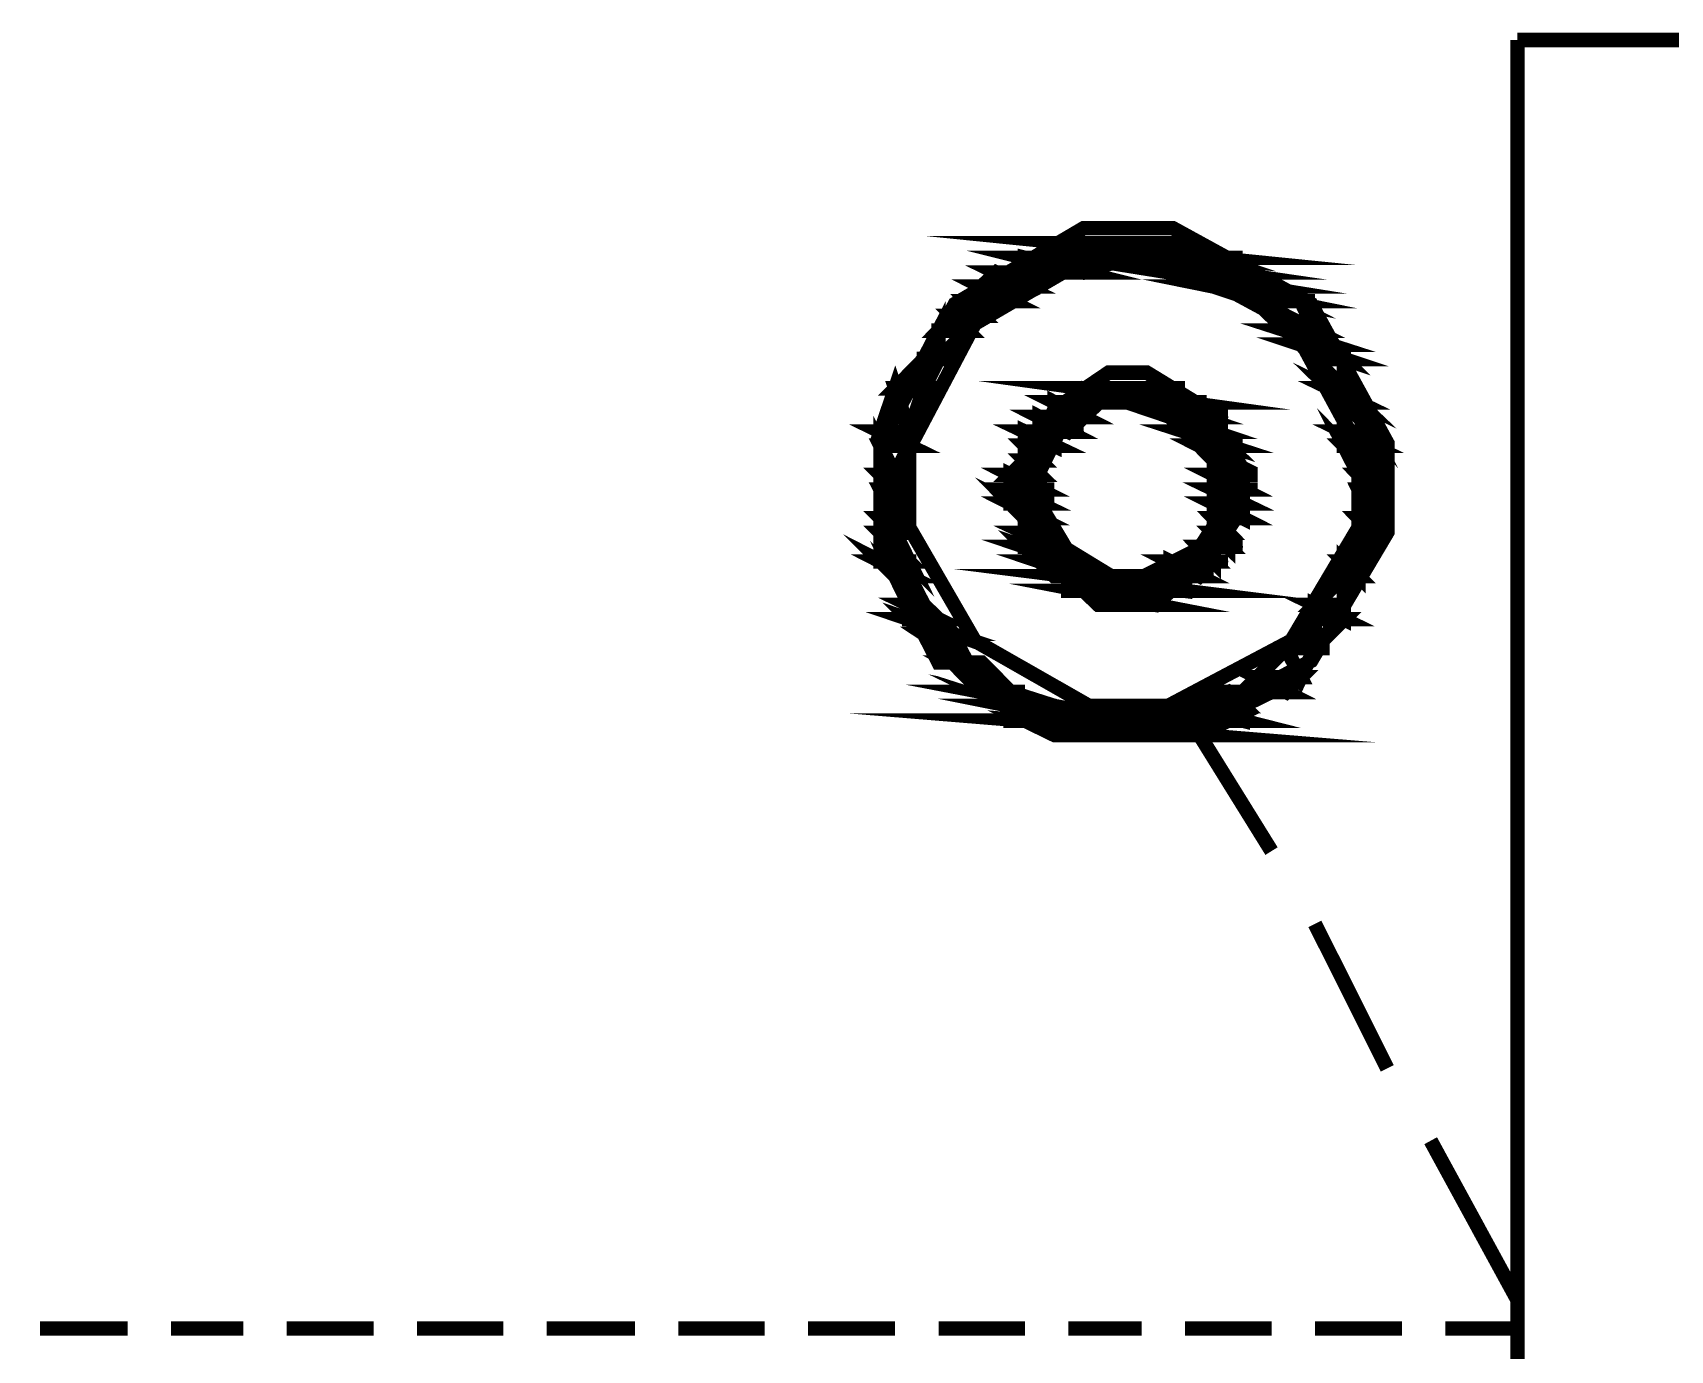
# Model space of a CAD drawing. Extents: x 219 to 1226, y 175 to 465.
# Drawn here: x 947.211 to 952.006, y 308.051 to 311.908 of the extents above; entities that cross this region are included whole.
import ezdxf

# ---------------------------------------------------------------- set-up
doc = ezdxf.new("R2010")
doc.units = 0
doc.header["$MEASUREMENT"] = 0
doc.layers.add('C00-00-00-BLACK', color=7, linetype='Continuous')
doc.layers.add('CFF-00-00', color=1, linetype='Continuous')

msp = doc.modelspace()

# ---------------------------------------------------------------- linework, layer by layer
at = {"layer": 'C00-00-00-BLACK', "const_width": 0.0423}
for points in [[(951.5584, 311.8872), (957.3694, 311.8872)], [(951.5584, 291.8362), (951.5584, 311.8872)], [(947.2324, 308.1142), (947.4894, 308.1142)], [(947.6164, 308.1142), (947.8274, 308.1142)], [(947.9544, 308.1142), (948.2094, 308.1142)], [(948.3364, 308.1142), (948.5894, 308.1142)], [(948.7164, 308.1142), (948.9744, 308.1142)], [(949.1014, 308.1142), (949.3544, 308.1142)], [(949.4814, 308.1142), (949.7364, 308.1142)], [(949.8634, 308.1142), (950.1164, 308.1142)], [(950.2434, 308.1142), (950.4584, 308.1142)], [(950.5854, 308.1142), (950.8384, 308.1142)], [(950.9654, 308.1142), (951.2204, 308.1142)], [(951.3474, 308.1142), (951.5584, 308.1142)]]:
    msp.add_lwpolyline(points, dxfattribs=at)
for points in [[(951.1774, 310.5712), (951.1774, 310.7072), (950.9544, 311.1142), (950.5494, 311.3362), (950.4154, 311.3362), (950.2884, 311.3362), (949.9114, 311.1142), (949.6934, 310.7072), (949.6934, 310.5712), (949.6934, 310.4452), (949.9114, 310.0692), (950.2884, 309.8522), (950.4154, 309.8522), (950.5494, 309.8522), (950.9544, 310.0692), (951.1774, 310.4452), (951.1774, 310.5712)], [(951.0934, 310.5712), (951.0934, 310.6922), (950.8964, 311.0562), (950.5354, 311.2512), (950.4154, 311.2512), (950.3044, 311.2512), (949.9694, 311.0562), (949.7774, 310.6922), (949.7774, 310.5712), (949.7774, 310.4602), (949.9694, 310.1282), (950.3044, 309.9372), (950.4154, 309.9372), (950.5354, 309.9372), (950.8964, 310.1282), (951.0934, 310.4602), (951.0934, 310.5712)], [(950.5424, 311.2922), (950.2434, 311.2922), (950.6694, 311.2492), (950.5424, 311.2922)], [(950.4154, 311.2492), (950.1164, 311.2492), (950.2884, 311.2062), (950.4154, 311.2492)], [(950.2434, 311.2922), (950.6694, 311.2492), (950.1594, 311.2492), (950.2434, 311.2922)], [(950.1164, 311.2492), (950.2884, 311.2062), (950.1164, 311.2062), (950.1164, 311.2492)], [(950.1594, 311.2492), (950.7114, 311.2492), (950.1164, 311.2492), (950.1594, 311.2492)], [(950.7114, 311.2492), (950.1164, 311.2492), (950.7114, 311.2492)], [(950.1164, 311.2492), (950.7114, 311.2492), (950.7544, 311.2492), (950.1164, 311.2492)], [(950.7114, 311.2492), (950.4154, 311.2492), (950.7114, 311.2062), (950.7114, 311.2492)], [(950.6694, 311.2492), (950.1594, 311.2492), (950.7114, 311.2492), (950.6694, 311.2492)], [(950.4154, 311.2492), (950.7114, 311.2062), (950.5424, 311.2062), (950.4154, 311.2492)], [(950.5424, 311.2922), (950.3314, 311.2922), (950.2434, 311.2922), (950.5424, 311.2922)], [(950.5424, 311.2062), (950.7974, 311.1652), (950.6694, 311.1652), (950.5424, 311.2062)], [(950.4154, 311.2922), (950.5424, 311.2922), (950.3314, 311.2922), (950.4154, 311.2922)], [(950.3314, 311.2922), (950.5424, 311.2922), (950.5854, 311.2922), (950.3314, 311.2922)], [(950.0324, 311.2062), (950.1164, 311.1652), (949.9894, 311.1652), (950.0324, 311.2062)], [(950.1594, 311.2062), (950.0324, 311.2062), (950.1164, 311.1652), (950.1594, 311.2062)], [(950.1164, 311.2062), (950.1594, 311.2062), (950.0324, 311.2062), (950.1164, 311.2062)], [(950.2884, 311.2062), (950.1164, 311.2062), (950.1594, 311.2062), (950.2884, 311.2062)], [(950.7114, 311.2062), (950.5424, 311.2062), (950.7974, 311.1652), (950.7114, 311.2062)], [(950.6694, 311.1652), (950.8814, 311.1222), (950.7974, 311.1222), (950.6694, 311.1652)], [(949.9894, 311.1652), (950.0744, 311.1222), (949.9474, 311.1222), (949.9894, 311.1652)], [(950.1164, 311.1652), (949.9894, 311.1652), (950.0744, 311.1222), (950.1164, 311.1652)], [(950.7974, 311.1652), (950.6694, 311.1652), (950.8814, 311.1222), (950.7974, 311.1652)], [(950.7974, 311.1652), (950.6694, 311.1652), (950.7974, 311.1652)], [(950.6694, 311.1652), (950.7974, 311.1652), (950.8384, 311.1652), (950.6694, 311.1652)], [(950.7974, 311.1222), (950.9654, 311.0362), (950.8814, 311.0362), (950.7974, 311.1222)], [(949.9474, 311.1222), (949.9894, 311.0792), (949.9044, 311.0792), (949.9474, 311.1222)], [(950.0744, 311.1222), (949.9474, 311.1222), (949.9894, 311.0792), (950.0744, 311.1222)], [(950.9244, 311.1222), (950.7974, 311.1222), (950.9654, 311.0362), (950.9244, 311.1222)], [(950.9244, 311.1222), (950.9654, 311.1222), (950.7974, 311.1222), (950.9244, 311.1222)], [(950.9244, 311.1222), (950.7974, 311.1222), (950.8814, 311.1222), (950.9244, 311.1222)], [(949.8634, 311.0362), (949.8634, 310.9532), (949.8204, 310.9532), (949.8634, 311.0362)], [(949.9044, 311.0792), (949.9474, 311.0362), (949.8634, 311.0362), (949.9044, 311.0792)], [(949.9894, 311.0792), (949.9044, 311.0792), (949.9474, 311.0362), (949.9894, 311.0792)], [(950.8814, 311.0362), (951.0084, 310.9952), (950.9244, 310.9952), (950.8814, 311.0362)], [(949.9474, 311.0362), (949.8634, 311.0362), (949.8634, 310.9532), (949.9474, 311.0362)], [(950.9654, 311.0362), (950.8814, 311.0362), (951.0084, 310.9952), (950.9654, 311.0362)], [(950.9244, 310.9952), (951.0504, 310.9532), (950.9654, 310.9532), (950.9244, 310.9952)], [(950.9654, 310.9532), (951.0504, 310.8672), (951.0084, 310.8672), (950.9654, 310.9532)], [(949.8204, 310.9532), (949.8204, 310.8672), (949.7364, 310.8672), (949.8204, 310.9532)], [(951.0084, 310.9952), (950.9244, 310.9952), (951.0504, 310.9532), (951.0084, 310.9952)], [(949.7364, 310.8672), (949.7774, 310.7402), (949.6934, 310.7402), (949.7364, 310.8672)], [(949.8634, 310.9532), (949.8204, 310.9532), (949.8634, 310.9532)], [(949.8204, 310.9532), (949.8634, 310.9532), (949.9044, 310.9532), (949.8204, 310.9532)], [(949.8634, 310.9532), (949.8204, 310.9532), (949.8204, 310.8672), (949.8634, 310.9532)], [(950.7544, 310.5712), (950.7544, 310.6302), (950.6484, 310.8062), (950.4734, 310.9132), (950.4154, 310.9132), (950.3614, 310.9132), (950.2034, 310.8062), (950.1194, 310.6302), (950.1194, 310.5712), (950.1194, 310.5182), (950.2034, 310.3602), (950.3614, 310.2742), (950.4154, 310.2742), (950.4734, 310.2742), (950.6484, 310.3602), (950.7544, 310.5182), (950.7544, 310.5712)], [(951.0084, 310.8672), (951.0934, 310.8262), (951.0504, 310.8262), (951.0084, 310.8672)], [(951.0504, 310.9532), (950.9654, 310.9532), (951.0504, 310.8672), (951.0504, 310.9532)], [(949.8204, 310.8672), (949.7364, 310.8672), (949.7774, 310.7402), (949.8204, 310.8672)], [(949.8204, 310.8672), (949.7364, 310.8672), (949.8204, 310.8672)], [(949.7364, 310.8672), (949.8204, 310.8672), (949.8634, 310.8672), (949.7364, 310.8672)], [(950.5424, 310.8672), (950.2884, 310.8672), (950.5854, 310.8262), (950.5424, 310.8672)], [(950.7114, 310.5712), (950.7114, 310.6242), (950.6264, 310.7832), (950.4654, 310.8672), (950.4134, 310.8672), (950.3684, 310.8672), (950.2374, 310.7832), (950.1594, 310.6242), (950.1594, 310.5712), (950.1594, 310.5282), (950.2374, 310.3972), (950.3684, 310.3172), (950.4134, 310.3172), (950.4654, 310.3172), (950.6264, 310.3972), (950.7114, 310.5282), (950.7114, 310.5712)], [(950.2884, 310.8672), (950.5854, 310.8262), (950.2434, 310.8262), (950.2884, 310.8672)], [(950.3314, 310.8672), (950.5424, 310.8672), (950.2884, 310.8672), (950.3314, 310.8672)], [(950.5424, 310.8672), (950.2884, 310.8672), (950.5424, 310.8672)], [(950.2884, 310.8672), (950.5424, 310.8672), (950.5854, 310.8672), (950.2884, 310.8672)], [(950.3724, 310.8672), (950.4994, 310.8672), (950.3314, 310.8672), (950.3724, 310.8672)], [(950.4994, 310.8672), (950.3314, 310.8672), (950.5424, 310.8672), (950.4994, 310.8672)], [(950.4154, 310.8672), (950.4584, 310.8672), (950.3724, 310.8672), (950.4154, 310.8672)], [(950.4584, 310.8672), (950.3724, 310.8672), (950.4994, 310.8672), (950.4584, 310.8672)], [(951.0504, 310.8672), (951.0084, 310.8672), (951.0934, 310.8262), (951.0504, 310.8672)], [(950.3314, 310.8262), (950.2034, 310.8262), (950.2884, 310.7832), (950.3314, 310.8262)], [(950.2434, 310.8262), (950.3724, 310.8262), (950.2024, 310.8262), (950.2434, 310.8262)], [(950.2034, 310.8262), (950.2884, 310.7832), (950.2034, 310.7832), (950.2034, 310.8262)], [(950.3314, 310.8262), (950.3724, 310.8262), (950.2034, 310.8262), (950.3314, 310.8262)], [(950.3314, 310.8262), (950.2034, 310.8262), (950.3724, 310.8262), (950.3314, 310.8262)], [(950.5854, 310.8262), (950.2434, 310.8262), (950.5854, 310.8262)], [(950.2434, 310.8262), (950.5854, 310.8262), (950.6274, 310.8262), (950.2434, 310.8262)], [(950.5854, 310.8262), (950.6274, 310.8262), (950.2434, 310.8262), (950.5854, 310.8262)], [(950.5854, 310.8262), (950.2434, 310.8262), (950.5854, 310.8262)], [(950.4154, 310.8262), (950.2434, 310.8262), (950.3724, 310.8262), (950.4154, 310.8262)], [(950.6274, 310.8262), (950.4994, 310.8262), (950.6274, 310.7832), (950.6274, 310.8262)], [(950.5854, 310.8262), (950.4154, 310.8262), (950.6274, 310.8262), (950.5854, 310.8262)], [(950.4154, 310.8262), (950.6274, 310.8262), (950.4584, 310.8262), (950.4154, 310.8262)], [(950.4994, 310.8262), (950.6274, 310.7832), (950.5424, 310.7832), (950.4994, 310.8262)], [(950.6274, 310.8262), (950.4584, 310.8262), (950.6274, 310.8262)], [(950.4584, 310.8262), (950.6274, 310.8262), (950.4994, 310.8262), (950.4584, 310.8262)], [(951.0934, 310.8262), (951.0504, 310.8262), (951.1344, 310.7402), (951.0934, 310.8262)], [(951.0504, 310.8262), (951.1344, 310.7402), (951.0504, 310.7402), (951.0504, 310.8262)], [(950.2884, 310.7832), (950.1594, 310.7832), (950.2434, 310.7402), (950.2884, 310.7832)], [(950.1594, 310.7832), (950.2434, 310.7402), (950.1594, 310.7402), (950.1594, 310.7832)], [(950.2024, 310.7832), (950.2884, 310.7832), (950.1594, 310.7832), (950.2024, 310.7832)], [(950.2884, 310.7832), (950.2024, 310.7832), (950.2884, 310.7832)], [(950.6694, 310.7832), (950.5424, 310.7832), (950.6694, 310.7402), (950.6694, 310.7832)], [(950.5424, 310.7832), (950.6694, 310.7402), (950.5854, 310.7402), (950.5424, 310.7832)], [(950.6694, 310.7832), (950.7114, 310.7832), (950.5424, 310.7832), (950.6694, 310.7832)], [(950.6694, 310.7832), (950.5424, 310.7832), (950.6274, 310.7832), (950.6694, 310.7832)], [(951.0504, 310.6992), (951.1344, 310.6142), (951.0934, 310.6142), (951.0504, 310.6992)], [(949.7774, 310.7402), (949.6934, 310.7402), (949.7774, 310.6992), (949.7774, 310.7402)], [(949.6934, 310.6992), (949.7364, 310.6142), (949.6934, 310.6142), (949.6934, 310.6992)], [(949.6934, 310.7402), (949.7774, 310.6992), (949.6934, 310.6992), (949.6934, 310.7402)], [(950.2024, 310.7402), (950.1164, 310.7402), (950.2024, 310.6992), (950.2024, 310.7402)], [(950.1164, 310.7402), (950.2024, 310.6992), (950.1164, 310.6992), (950.1164, 310.7402)], [(950.1594, 310.7402), (950.2024, 310.7402), (950.1164, 310.7402), (950.1594, 310.7402)], [(950.1164, 310.6992), (950.1594, 310.6562), (950.1164, 310.6562), (950.1164, 310.6992)], [(950.2434, 310.7402), (950.1594, 310.7402), (950.2434, 310.7402)], [(950.1594, 310.7402), (950.2434, 310.7402), (950.2884, 310.7402), (950.1594, 310.7402)], [(950.2434, 310.7402), (950.1594, 310.7402), (950.2024, 310.7402), (950.2434, 310.7402)], [(950.6694, 310.7402), (950.5854, 310.7402), (950.7114, 310.6992), (950.6694, 310.7402)], [(950.5854, 310.7402), (950.7114, 310.6992), (950.6274, 310.6992), (950.5854, 310.7402)], [(950.6274, 310.6992), (950.7114, 310.6562), (950.6694, 310.6562), (950.6274, 310.6992)], [(950.6694, 310.7402), (950.5854, 310.7402), (950.6694, 310.7402)], [(950.5854, 310.7402), (950.6694, 310.7402), (950.7114, 310.7402), (950.5854, 310.7402)], [(951.1344, 310.7402), (951.0504, 310.7402), (951.1344, 310.6992), (951.1344, 310.7402)], [(951.0504, 310.7402), (951.1344, 310.6992), (951.0504, 310.6992), (951.0504, 310.7402)], [(949.7774, 310.6992), (949.6934, 310.6992), (949.7364, 310.6142), (949.7774, 310.6992)], [(950.1594, 310.6992), (950.1164, 310.6992), (950.1594, 310.6562), (950.1594, 310.6992)], [(950.1594, 310.6992), (950.2024, 310.6992), (950.1164, 310.6992), (950.1594, 310.6992)], [(950.1594, 310.6992), (950.1164, 310.6992), (950.2024, 310.6992), (950.1594, 310.6992)], [(950.7114, 310.6992), (950.6274, 310.6992), (950.7114, 310.6562), (950.7114, 310.6992)], [(950.6274, 310.6992), (950.7114, 310.6992), (950.7544, 310.6992), (950.6274, 310.6992)], [(950.7114, 310.6992), (950.7544, 310.6992), (950.6274, 310.6992), (950.7114, 310.6992)], [(950.6694, 310.6562), (950.7114, 310.6142), (950.6694, 310.6142), (950.6694, 310.6562)], [(951.1344, 310.6992), (951.0504, 310.6992), (951.1344, 310.6142), (951.1344, 310.6992)], [(949.6934, 310.6142), (949.7364, 310.5712), (949.6934, 310.5712), (949.6934, 310.6142)], [(949.6934, 310.5712), (949.7364, 310.4872), (949.6934, 310.4872), (949.6934, 310.5712)], [(950.1164, 310.6562), (950.1594, 310.6142), (950.0744, 310.6142), (950.1164, 310.6562)], [(950.0744, 310.6142), (950.1594, 310.5712), (950.0744, 310.5712), (950.0744, 310.6142)], [(950.1594, 310.6562), (950.1164, 310.6562), (950.1594, 310.6142), (950.1594, 310.6562)], [(950.7114, 310.6562), (950.6694, 310.6562), (950.7114, 310.6142), (950.7114, 310.6562)], [(950.6694, 310.6142), (950.7544, 310.5712), (950.6694, 310.5712), (950.6694, 310.6142)], [(951.0934, 310.6142), (951.1344, 310.5712), (951.0934, 310.5712), (951.0934, 310.6142)], [(951.0934, 310.5712), (951.1344, 310.4872), (951.0934, 310.4872), (951.0934, 310.5712)], [(949.7364, 310.6142), (949.6934, 310.6142), (949.7364, 310.5712), (949.7364, 310.6142)], [(950.0744, 310.5302), (950.1594, 310.4872), (950.1164, 310.4872), (950.0744, 310.5302)], [(950.1594, 310.6142), (950.0744, 310.6142), (950.1594, 310.5712), (950.1594, 310.6142)], [(950.0744, 310.5712), (950.1594, 310.5302), (950.0744, 310.5302), (950.0744, 310.5712)], [(950.7544, 310.6142), (950.6694, 310.6142), (950.7544, 310.5712), (950.7544, 310.6142)], [(950.7544, 310.6142), (950.7974, 310.6142), (950.6694, 310.6142), (950.7544, 310.6142)], [(950.7544, 310.6142), (950.6694, 310.6142), (950.7114, 310.6142), (950.7544, 310.6142)], [(950.6694, 310.5712), (950.7544, 310.5302), (950.6694, 310.5302), (950.6694, 310.5712)], [(951.1344, 310.6142), (951.0934, 310.6142), (951.1344, 310.5712), (951.1344, 310.6142)], [(949.7364, 310.5712), (949.6934, 310.5712), (949.7364, 310.4872), (949.7364, 310.5712)], [(950.1594, 310.5712), (950.0744, 310.5712), (950.1594, 310.5302), (950.1594, 310.5712)], [(950.1594, 310.5302), (950.0744, 310.5302), (950.1594, 310.4872), (950.1594, 310.5302)], [(950.1594, 310.5712), (950.0744, 310.5712), (950.1594, 310.5712)], [(950.0744, 310.5712), (950.1594, 310.5712), (950.2024, 310.5712), (950.0744, 310.5712)], [(950.1594, 310.5302), (950.0744, 310.5302), (950.1594, 310.5302)], [(950.0744, 310.5302), (950.1594, 310.5302), (950.2024, 310.5302), (950.0744, 310.5302)], [(950.7544, 310.5712), (950.6694, 310.5712), (950.7544, 310.5302), (950.7544, 310.5712)], [(950.7544, 310.5302), (950.6694, 310.5302), (950.7544, 310.4872), (950.7544, 310.5302)], [(950.7544, 310.5712), (950.6694, 310.5712), (950.7544, 310.5712)], [(950.6694, 310.5712), (950.7544, 310.5712), (950.7974, 310.5712), (950.6694, 310.5712)], [(950.6694, 310.5302), (950.7544, 310.4872), (950.6694, 310.4872), (950.6694, 310.5302)], [(951.1344, 310.5712), (951.0934, 310.5712), (951.1344, 310.4872), (951.1344, 310.5712)], [(949.7364, 310.4872), (949.6934, 310.4872), (949.7364, 310.4442), (949.7364, 310.4872)], [(949.6934, 310.4872), (949.7364, 310.4442), (949.6934, 310.4442), (949.6934, 310.4872)], [(950.1594, 310.4872), (950.1164, 310.4872), (950.1594, 310.4442), (950.1594, 310.4872)], [(950.1164, 310.4872), (950.1594, 310.4442), (950.1164, 310.4442), (950.1164, 310.4872)], [(950.7114, 310.4872), (950.6694, 310.4872), (950.7114, 310.4442), (950.7114, 310.4872)], [(950.6694, 310.4872), (950.7114, 310.4442), (950.6694, 310.4442), (950.6694, 310.4872)], [(950.7114, 310.4872), (950.7544, 310.4872), (950.6694, 310.4872), (950.7114, 310.4872)], [(950.7114, 310.4872), (950.6694, 310.4872), (950.7544, 310.4872), (950.7114, 310.4872)], [(951.0934, 310.4442), (951.0934, 310.3602), (951.0504, 310.3602), (951.0934, 310.4442)], [(951.1344, 310.4872), (951.0934, 310.4872), (951.1344, 310.4442), (951.1344, 310.4872)], [(951.0934, 310.4872), (951.1344, 310.4442), (951.0934, 310.4442), (951.0934, 310.4872)], [(949.7364, 310.4442), (949.6934, 310.4442), (949.7774, 310.3602), (949.7364, 310.4442)], [(949.6934, 310.4442), (949.7774, 310.3602), (949.6934, 310.3602), (949.6934, 310.4442)], [(950.1594, 310.4442), (950.1164, 310.4442), (950.2024, 310.4032), (950.1594, 310.4442)], [(950.1164, 310.4442), (950.2024, 310.4032), (950.1164, 310.4032), (950.1164, 310.4442)], [(950.1164, 310.4442), (950.1594, 310.4442), (950.2024, 310.4442), (950.1164, 310.4442)], [(950.1594, 310.4442), (950.2024, 310.4442), (950.1164, 310.4442), (950.1594, 310.4442)], [(950.6694, 310.4442), (950.7114, 310.4032), (950.6274, 310.4032), (950.6694, 310.4442)], [(950.7114, 310.4442), (950.6694, 310.4442), (950.7114, 310.4032), (950.7114, 310.4442)], [(951.1344, 310.4442), (951.0934, 310.4442), (951.0934, 310.3602), (951.1344, 310.4442)], [(949.6934, 310.3602), (949.7774, 310.3172), (949.7364, 310.3172), (949.6934, 310.3602)], [(949.7364, 310.3172), (949.8204, 310.2332), (949.7774, 310.2332), (949.7364, 310.3172)], [(950.2024, 310.4032), (950.1164, 310.4032), (950.2434, 310.3602), (950.2024, 310.4032)], [(950.1164, 310.4032), (950.2434, 310.3602), (950.1594, 310.3602), (950.1164, 310.4032)], [(950.1594, 310.3602), (950.2864, 310.3172), (950.2024, 310.3172), (950.1594, 310.3602)], [(950.2024, 310.4032), (950.1164, 310.4032), (950.2024, 310.4032)], [(950.1164, 310.4032), (950.2024, 310.4032), (950.2434, 310.4032), (950.1164, 310.4032)], [(950.6274, 310.4032), (950.6694, 310.3602), (950.5854, 310.3602), (950.6274, 310.4032)], [(950.6694, 310.4032), (950.6274, 310.4032), (950.6694, 310.3602), (950.6694, 310.4032)], [(950.6274, 310.4032), (950.7114, 310.4032), (950.7544, 310.4032), (950.6274, 310.4032)], [(950.7114, 310.4032), (950.7544, 310.4032), (950.6274, 310.4032), (950.7114, 310.4032)], [(950.6694, 310.4032), (950.7114, 310.4032), (950.6274, 310.4032), (950.6694, 310.4032)], [(950.6694, 310.4032), (950.6274, 310.4032), (950.7114, 310.4032), (950.6694, 310.4032)], [(951.0504, 310.3602), (951.0934, 310.3172), (951.0504, 310.3172), (951.0504, 310.3602)], [(949.7774, 310.3602), (949.6934, 310.3602), (949.7774, 310.3172), (949.7774, 310.3602)], [(950.2434, 310.3602), (950.1594, 310.3602), (950.2864, 310.3172), (950.2434, 310.3602)], [(950.2434, 310.3602), (950.1594, 310.3602), (950.2434, 310.3602)], [(950.1594, 310.3602), (950.2434, 310.3602), (950.2884, 310.3602), (950.1594, 310.3602)], [(950.6694, 310.3602), (950.5424, 310.3602), (950.6274, 310.3172), (950.6694, 310.3602)], [(950.5424, 310.3602), (950.6274, 310.3172), (950.5424, 310.3172), (950.5424, 310.3602)], [(950.6694, 310.3602), (950.5854, 310.3602), (950.5424, 310.3602), (950.6694, 310.3602)], [(950.5854, 310.3602), (950.6694, 310.3602), (950.7114, 310.3602), (950.5854, 310.3602)], [(951.0504, 310.3172), (951.0504, 310.2332), (950.9654, 310.2332), (951.0504, 310.3172)], [(951.0934, 310.3602), (951.0504, 310.3602), (951.0934, 310.3172), (951.0934, 310.3602)], [(949.7774, 310.3172), (949.7364, 310.3172), (949.8204, 310.2332), (949.7774, 310.3172)], [(950.5854, 310.3172), (950.2434, 310.3172), (950.5854, 310.2742), (950.5854, 310.3172)], [(950.3314, 310.3172), (950.2024, 310.3172), (950.3314, 310.3172)], [(950.2024, 310.3172), (950.3314, 310.3172), (950.3724, 310.3172), (950.2024, 310.3172)], [(950.3314, 310.3172), (950.3724, 310.3172), (950.2024, 310.3172), (950.3314, 310.3172)], [(950.3314, 310.3172), (950.2024, 310.3172), (950.2884, 310.3172), (950.3314, 310.3172)], [(950.3724, 310.3172), (950.4154, 310.3172), (950.2034, 310.3172), (950.3724, 310.3172)], [(950.3724, 310.3172), (950.2034, 310.3172), (950.3314, 310.3172), (950.3724, 310.3172)], [(950.3724, 310.3172), (950.2034, 310.3172), (950.4154, 310.3172), (950.3724, 310.3172)], [(950.2034, 310.3172), (950.4154, 310.3172), (950.2464, 310.3172), (950.2034, 310.3172)], [(950.2434, 310.3172), (950.5854, 310.2742), (950.2434, 310.2742), (950.2434, 310.3172)], [(950.4584, 310.3172), (950.5854, 310.3172), (950.4154, 310.3172), (950.4584, 310.3172)], [(950.6274, 310.3172), (950.4994, 310.3172), (950.4584, 310.3172), (950.6274, 310.3172)], [(950.5854, 310.3172), (950.6274, 310.3172), (950.4584, 310.3172), (950.5854, 310.3172)], [(950.5854, 310.3172), (950.4584, 310.3172), (950.6274, 310.3172), (950.5854, 310.3172)], [(950.5854, 310.3172), (950.4584, 310.3172), (950.5854, 310.3172)], [(950.5424, 310.3172), (950.6274, 310.3172), (950.4994, 310.3172), (950.5424, 310.3172)], [(950.4994, 310.3172), (950.6274, 310.3172), (950.6694, 310.3172), (950.4994, 310.3172)], [(950.6274, 310.3172), (950.5424, 310.3172), (950.6274, 310.3172)], [(951.0934, 310.3172), (951.0504, 310.3172), (951.0504, 310.2332), (951.0934, 310.3172)], [(949.8204, 310.2332), (949.7774, 310.2332), (949.8634, 310.1912), (949.8204, 310.2332)], [(949.7774, 310.2332), (949.8634, 310.1912), (949.7774, 310.1912), (949.7774, 310.2332)], [(950.5424, 310.2742), (950.2884, 310.2742), (950.4994, 310.2332), (950.5424, 310.2742)], [(950.2884, 310.2742), (950.4994, 310.2332), (950.3314, 310.2332), (950.2884, 310.2742)], [(950.5854, 310.2742), (950.2464, 310.2742), (950.5424, 310.2742), (950.5854, 310.2742)], [(950.2464, 310.2742), (950.5424, 310.2742), (950.2884, 310.2742), (950.2464, 310.2742)], [(950.9654, 310.1912), (950.9654, 310.1062), (950.9244, 310.1062), (950.9654, 310.1912)], [(950.9654, 310.2332), (951.0504, 310.1912), (950.9654, 310.1912), (950.9654, 310.2332)], [(949.7774, 310.1912), (949.9044, 310.1482), (949.8204, 310.1482), (949.7774, 310.1912)], [(950.4994, 310.2332), (950.3314, 310.2332), (950.4994, 310.2332)], [(950.3314, 310.2332), (950.4994, 310.2332), (950.5424, 310.2332), (950.3314, 310.2332)], [(950.4584, 310.2332), (950.3724, 310.2332), (950.3314, 310.2332), (950.4584, 310.2332)], [(950.3314, 310.2332), (950.4994, 310.2332), (950.4584, 310.2332), (950.3314, 310.2332)], [(950.4584, 310.2332), (950.4994, 310.2332), (950.3724, 310.2332), (950.4584, 310.2332)], [(951.0504, 310.2332), (950.9654, 310.2332), (951.0504, 310.1912), (951.0504, 310.2332)], [(949.8634, 310.1912), (949.7774, 310.1912), (949.9044, 310.1482), (949.8634, 310.1912)], [(949.9044, 310.1482), (949.8204, 310.1482), (949.9474, 310.0642), (949.9044, 310.1482)], [(949.8204, 310.1482), (949.9474, 310.0642), (949.8634, 310.0642), (949.8204, 310.1482)], [(951.0504, 310.1912), (950.9654, 310.1912), (950.9654, 310.1062), (951.0504, 310.1912)], [(949.9044, 310.0642), (950.0744, 309.9782), (949.9894, 309.9782), (949.9044, 310.0642)], [(950.8814, 310.1062), (950.9244, 310.0212), (950.7974, 310.0212), (950.8814, 310.1062)], [(950.9654, 310.1062), (950.8814, 310.1062), (950.9244, 310.0212), (950.9654, 310.1062)], [(950.9654, 310.1062), (950.9244, 310.1062), (950.8814, 310.1062), (950.9654, 310.1062)], [(950.9244, 310.1062), (950.9654, 310.1062), (951.0084, 310.1062), (950.9244, 310.1062)], [(949.9894, 310.0642), (949.9044, 310.0642), (950.0744, 309.9782), (949.9894, 310.0642)], [(949.9474, 310.0642), (949.8634, 310.0642), (949.9894, 310.0642), (949.9474, 310.0642)], [(949.8634, 310.0642), (949.9894, 310.0642), (949.9044, 310.0642), (949.8634, 310.0642)], [(950.0744, 309.9782), (949.9894, 309.9782), (950.2024, 309.9372), (950.0744, 309.9782)], [(949.9894, 309.9782), (950.2024, 309.9372), (950.0744, 309.9372), (949.9894, 309.9782)], [(950.7974, 310.0212), (950.8814, 309.9782), (950.7544, 309.9782), (950.7974, 310.0212)], [(950.9244, 310.0212), (950.7974, 310.0212), (950.8814, 309.9782), (950.9244, 310.0212)], [(950.0744, 309.9782), (949.9894, 309.9782), (950.0744, 309.9782)], [(949.9894, 309.9782), (950.0744, 309.9782), (950.1164, 309.9782), (949.9894, 309.9782)], [(950.7114, 309.9782), (950.7544, 309.9372), (950.5854, 309.9372), (950.7114, 309.9782)], [(950.8384, 309.9782), (950.7114, 309.9782), (950.7544, 309.9372), (950.8384, 309.9782)], [(950.7544, 309.9782), (950.8384, 309.9782), (950.7114, 309.9782), (950.7544, 309.9782)], [(950.8814, 309.9782), (950.7544, 309.9782), (950.8384, 309.9782), (950.8814, 309.9782)], [(950.2024, 309.9372), (950.0744, 309.9372), (950.2884, 309.8942), (950.2024, 309.9372)], [(950.0744, 309.9372), (950.2884, 309.8942), (950.0744, 309.8942), (950.0744, 309.9372)], [(950.7544, 309.9372), (950.5854, 309.9372), (950.7544, 309.8942), (950.7544, 309.9372)], [(950.5854, 309.9372), (950.7544, 309.8942), (950.5854, 309.8942), (950.5854, 309.9372)], [(950.7114, 309.8942), (950.1164, 309.8942), (950.6274, 309.8522), (950.7114, 309.8942)], [(950.1164, 309.8942), (950.6274, 309.8522), (950.2024, 309.8522), (950.1164, 309.8942)], [(950.2884, 309.8942), (950.0744, 309.8942), (950.3314, 309.8942), (950.2884, 309.8942)], [(950.0744, 309.8942), (950.3314, 309.8942), (950.1164, 309.8942), (950.0744, 309.8942)], [(950.4584, 309.8942), (950.4994, 309.8942), (950.1164, 309.8942), (950.4584, 309.8942)], [(950.4584, 309.8942), (950.1164, 309.8942), (950.3314, 309.8942), (950.4584, 309.8942)], [(950.4994, 309.8942), (950.7114, 309.8942), (950.4584, 309.8942), (950.4994, 309.8942)], [(950.5854, 309.8942), (950.7114, 309.8942), (950.4994, 309.8942), (950.5854, 309.8942)], [(950.7114, 309.8942), (950.4994, 309.8942), (950.7114, 309.8942)], [(950.7544, 309.8942), (950.5854, 309.8942), (950.7114, 309.8942), (950.7544, 309.8942)], [(950.5854, 309.8522), (950.6274, 309.8522), (950.2024, 309.8522), (950.5854, 309.8522)], [(950.5854, 309.8522), (950.2024, 309.8522), (950.6274, 309.8522), (950.5854, 309.8522)], [(950.2024, 309.8522), (950.3314, 309.8522), (950.4994, 309.8522), (950.2024, 309.8522)], [(950.2024, 309.8522), (950.5854, 309.8522), (950.4994, 309.8522), (950.2024, 309.8522)], [(950.3314, 309.8522), (950.4994, 309.8522), (950.3724, 309.8522), (950.3314, 309.8522)]]:
    msp.add_lwpolyline(points, close=True, dxfattribs=at)
at = {"layer": 'C00-00-00-BLACK'}
for points in [[(950.2434, 311.2922), (950.6694, 311.2492), (950.1594, 311.2492), (950.2434, 311.2922)], [(950.5424, 311.2922), (950.3314, 311.2922), (950.2434, 311.2922), (950.5424, 311.2922)], [(950.5424, 311.2922), (950.2434, 311.2922), (950.6694, 311.2492), (950.5424, 311.2922)], [(950.4154, 311.2922), (950.5424, 311.2922), (950.3314, 311.2922), (950.4154, 311.2922)], [(950.3314, 311.2922), (950.5424, 311.2922), (950.5854, 311.2922), (950.3314, 311.2922)], [(950.1594, 311.2492), (950.7114, 311.2492), (950.1164, 311.2492), (950.1594, 311.2492)], [(950.7114, 311.2492), (950.1164, 311.2492), (950.7114, 311.2492)], [(950.1164, 311.2492), (950.7114, 311.2492), (950.7544, 311.2492), (950.1164, 311.2492)], [(950.4154, 311.2492), (950.1164, 311.2492), (950.2884, 311.2062), (950.4154, 311.2492)], [(950.1164, 311.2492), (950.2884, 311.2062), (950.1164, 311.2062), (950.1164, 311.2492)], [(950.6694, 311.2492), (950.1594, 311.2492), (950.7114, 311.2492), (950.6694, 311.2492)], [(950.7114, 311.2492), (950.4154, 311.2492), (950.7114, 311.2062), (950.7114, 311.2492)], [(950.4154, 311.2492), (950.7114, 311.2062), (950.5424, 311.2062), (950.4154, 311.2492)], [(950.0324, 311.2062), (950.1164, 311.1652), (949.9894, 311.1652), (950.0324, 311.2062)], [(950.1164, 311.2062), (950.1594, 311.2062), (950.0324, 311.2062), (950.1164, 311.2062)], [(950.1594, 311.2062), (950.0324, 311.2062), (950.1164, 311.1652), (950.1594, 311.2062)], [(950.2884, 311.2062), (950.1164, 311.2062), (950.1594, 311.2062), (950.2884, 311.2062)], [(950.7114, 311.2062), (950.5424, 311.2062), (950.7974, 311.1652), (950.7114, 311.2062)], [(950.5424, 311.2062), (950.7974, 311.1652), (950.6694, 311.1652), (950.5424, 311.2062)], [(949.9894, 311.1652), (950.0744, 311.1222), (949.9474, 311.1222), (949.9894, 311.1652)], [(950.1164, 311.1652), (949.9894, 311.1652), (950.0744, 311.1222), (950.1164, 311.1652)], [(950.7974, 311.1652), (950.6694, 311.1652), (950.7974, 311.1652)], [(950.6694, 311.1652), (950.7974, 311.1652), (950.8384, 311.1652), (950.6694, 311.1652)], [(950.7974, 311.1652), (950.6694, 311.1652), (950.8814, 311.1222), (950.7974, 311.1652)], [(950.6694, 311.1652), (950.8814, 311.1222), (950.7974, 311.1222), (950.6694, 311.1652)], [(949.9044, 311.0792), (949.9474, 311.0362), (949.8634, 311.0362), (949.9044, 311.0792)], [(949.9474, 311.1222), (949.9894, 311.0792), (949.9044, 311.0792), (949.9474, 311.1222)], [(949.9894, 311.0792), (949.9044, 311.0792), (949.9474, 311.0362), (949.9894, 311.0792)], [(950.0744, 311.1222), (949.9474, 311.1222), (949.9894, 311.0792), (950.0744, 311.1222)], [(950.9244, 311.1222), (950.9654, 311.1222), (950.7974, 311.1222), (950.9244, 311.1222)], [(950.9244, 311.1222), (950.7974, 311.1222), (950.8814, 311.1222), (950.9244, 311.1222)], [(950.9244, 311.1222), (950.7974, 311.1222), (950.9654, 311.0362), (950.9244, 311.1222)], [(950.7974, 311.1222), (950.9654, 311.0362), (950.8814, 311.0362), (950.7974, 311.1222)], [(949.8634, 311.0362), (949.8634, 310.9532), (949.8204, 310.9532), (949.8634, 311.0362)], [(949.9474, 311.0362), (949.8634, 311.0362), (949.8634, 310.9532), (949.9474, 311.0362)], [(950.9654, 311.0362), (950.8814, 311.0362), (951.0084, 310.9952), (950.9654, 311.0362)], [(950.8814, 311.0362), (951.0084, 310.9952), (950.9244, 310.9952), (950.8814, 311.0362)], [(951.0084, 310.9952), (950.9244, 310.9952), (951.0504, 310.9532), (951.0084, 310.9952)], [(950.9244, 310.9952), (951.0504, 310.9532), (950.9654, 310.9532), (950.9244, 310.9952)], [(949.8204, 310.9532), (949.8204, 310.8672), (949.7364, 310.8672), (949.8204, 310.9532)], [(949.8634, 310.9532), (949.8204, 310.9532), (949.8634, 310.9532)], [(949.8204, 310.9532), (949.8634, 310.9532), (949.9044, 310.9532), (949.8204, 310.9532)], [(949.8634, 310.9532), (949.8204, 310.9532), (949.8204, 310.8672), (949.8634, 310.9532)], [(951.0504, 310.9532), (950.9654, 310.9532), (951.0504, 310.8672), (951.0504, 310.9532)], [(950.9654, 310.9532), (951.0504, 310.8672), (951.0084, 310.8672), (950.9654, 310.9532)], [(949.7364, 310.8672), (949.7774, 310.7402), (949.6934, 310.7402), (949.7364, 310.8672)], [(949.8204, 310.8672), (949.7364, 310.8672), (949.8204, 310.8672)], [(949.7364, 310.8672), (949.8204, 310.8672), (949.8634, 310.8672), (949.7364, 310.8672)], [(949.8204, 310.8672), (949.7364, 310.8672), (949.7774, 310.7402), (949.8204, 310.8672)], [(950.2884, 310.8672), (950.5854, 310.8262), (950.2434, 310.8262), (950.2884, 310.8672)], [(950.3314, 310.8672), (950.5424, 310.8672), (950.2884, 310.8672), (950.3314, 310.8672)], [(950.5424, 310.8672), (950.2884, 310.8672), (950.5424, 310.8672)], [(950.2884, 310.8672), (950.5424, 310.8672), (950.5854, 310.8672), (950.2884, 310.8672)], [(950.5424, 310.8672), (950.2884, 310.8672), (950.5854, 310.8262), (950.5424, 310.8672)], [(950.3724, 310.8672), (950.4994, 310.8672), (950.3314, 310.8672), (950.3724, 310.8672)], [(950.4994, 310.8672), (950.3314, 310.8672), (950.5424, 310.8672), (950.4994, 310.8672)], [(950.4154, 310.8672), (950.4584, 310.8672), (950.3724, 310.8672), (950.4154, 310.8672)], [(950.4584, 310.8672), (950.3724, 310.8672), (950.4994, 310.8672), (950.4584, 310.8672)], [(951.0504, 310.8672), (951.0084, 310.8672), (951.0934, 310.8262), (951.0504, 310.8672)], [(951.0084, 310.8672), (951.0934, 310.8262), (951.0504, 310.8262), (951.0084, 310.8672)], [(950.2434, 310.8262), (950.3724, 310.8262), (950.2024, 310.8262), (950.2434, 310.8262)], [(950.3314, 310.8262), (950.3724, 310.8262), (950.2034, 310.8262), (950.3314, 310.8262)], [(950.3314, 310.8262), (950.2034, 310.8262), (950.3724, 310.8262), (950.3314, 310.8262)], [(950.3314, 310.8262), (950.2034, 310.8262), (950.2884, 310.7832), (950.3314, 310.8262)], [(950.2034, 310.8262), (950.2884, 310.7832), (950.2034, 310.7832), (950.2034, 310.8262)], [(950.5854, 310.8262), (950.2434, 310.8262), (950.5854, 310.8262)], [(950.2434, 310.8262), (950.5854, 310.8262), (950.6274, 310.8262), (950.2434, 310.8262)], [(950.5854, 310.8262), (950.6274, 310.8262), (950.2434, 310.8262), (950.5854, 310.8262)], [(950.5854, 310.8262), (950.2434, 310.8262), (950.5854, 310.8262)], [(950.4154, 310.8262), (950.2434, 310.8262), (950.3724, 310.8262), (950.4154, 310.8262)], [(950.5854, 310.8262), (950.4154, 310.8262), (950.6274, 310.8262), (950.5854, 310.8262)], [(950.4154, 310.8262), (950.6274, 310.8262), (950.4584, 310.8262), (950.4154, 310.8262)], [(950.6274, 310.8262), (950.4584, 310.8262), (950.6274, 310.8262)], [(950.4584, 310.8262), (950.6274, 310.8262), (950.4994, 310.8262), (950.4584, 310.8262)], [(950.6274, 310.8262), (950.4994, 310.8262), (950.6274, 310.7832), (950.6274, 310.8262)], [(950.4994, 310.8262), (950.6274, 310.7832), (950.5424, 310.7832), (950.4994, 310.8262)], [(951.0934, 310.8262), (951.0504, 310.8262), (951.1344, 310.7402), (951.0934, 310.8262)], [(951.0504, 310.8262), (951.1344, 310.7402), (951.0504, 310.7402), (951.0504, 310.8262)], [(950.2024, 310.7832), (950.2884, 310.7832), (950.1594, 310.7832), (950.2024, 310.7832)], [(950.2884, 310.7832), (950.1594, 310.7832), (950.2434, 310.7402), (950.2884, 310.7832)], [(950.1594, 310.7832), (950.2434, 310.7402), (950.1594, 310.7402), (950.1594, 310.7832)], [(950.2884, 310.7832), (950.2024, 310.7832), (950.2884, 310.7832)], [(950.6694, 310.7832), (950.7114, 310.7832), (950.5424, 310.7832), (950.6694, 310.7832)], [(950.6694, 310.7832), (950.5424, 310.7832), (950.6274, 310.7832), (950.6694, 310.7832)], [(950.6694, 310.7832), (950.5424, 310.7832), (950.6694, 310.7402), (950.6694, 310.7832)], [(950.5424, 310.7832), (950.6694, 310.7402), (950.5854, 310.7402), (950.5424, 310.7832)], [(949.7774, 310.7402), (949.6934, 310.7402), (949.7774, 310.6992), (949.7774, 310.7402)], [(949.6934, 310.7402), (949.7774, 310.6992), (949.6934, 310.6992), (949.6934, 310.7402)], [(949.7774, 310.6992), (949.6934, 310.6992), (949.7364, 310.6142), (949.7774, 310.6992)], [(949.6934, 310.6992), (949.7364, 310.6142), (949.6934, 310.6142), (949.6934, 310.6992)], [(950.1594, 310.7402), (950.2024, 310.7402), (950.1164, 310.7402), (950.1594, 310.7402)], [(950.2024, 310.7402), (950.1164, 310.7402), (950.2024, 310.6992), (950.2024, 310.7402)], [(950.1164, 310.7402), (950.2024, 310.6992), (950.1164, 310.6992), (950.1164, 310.7402)], [(950.1594, 310.6992), (950.2024, 310.6992), (950.1164, 310.6992), (950.1594, 310.6992)], [(950.1594, 310.6992), (950.1164, 310.6992), (950.2024, 310.6992), (950.1594, 310.6992)], [(950.1594, 310.6992), (950.1164, 310.6992), (950.1594, 310.6562), (950.1594, 310.6992)], [(950.1164, 310.6992), (950.1594, 310.6562), (950.1164, 310.6562), (950.1164, 310.6992)], [(950.2434, 310.7402), (950.1594, 310.7402), (950.2434, 310.7402)], [(950.1594, 310.7402), (950.2434, 310.7402), (950.2884, 310.7402), (950.1594, 310.7402)], [(950.2434, 310.7402), (950.1594, 310.7402), (950.2024, 310.7402), (950.2434, 310.7402)], [(950.6694, 310.7402), (950.5854, 310.7402), (950.6694, 310.7402)], [(950.5854, 310.7402), (950.6694, 310.7402), (950.7114, 310.7402), (950.5854, 310.7402)], [(950.6694, 310.7402), (950.5854, 310.7402), (950.7114, 310.6992), (950.6694, 310.7402)], [(950.5854, 310.7402), (950.7114, 310.6992), (950.6274, 310.6992), (950.5854, 310.7402)], [(950.6274, 310.6992), (950.7114, 310.6992), (950.7544, 310.6992), (950.6274, 310.6992)], [(950.7114, 310.6992), (950.7544, 310.6992), (950.6274, 310.6992), (950.7114, 310.6992)], [(950.7114, 310.6992), (950.6274, 310.6992), (950.7114, 310.6562), (950.7114, 310.6992)], [(950.6274, 310.6992), (950.7114, 310.6562), (950.6694, 310.6562), (950.6274, 310.6992)], [(951.1344, 310.7402), (951.0504, 310.7402), (951.1344, 310.6992), (951.1344, 310.7402)], [(951.0504, 310.7402), (951.1344, 310.6992), (951.0504, 310.6992), (951.0504, 310.7402)], [(951.1344, 310.6992), (951.0504, 310.6992), (951.1344, 310.6142), (951.1344, 310.6992)], [(951.0504, 310.6992), (951.1344, 310.6142), (951.0934, 310.6142), (951.0504, 310.6992)], [(950.1164, 310.6562), (950.1594, 310.6142), (950.0744, 310.6142), (950.1164, 310.6562)], [(950.1594, 310.6562), (950.1164, 310.6562), (950.1594, 310.6142), (950.1594, 310.6562)], [(950.7114, 310.6562), (950.6694, 310.6562), (950.7114, 310.6142), (950.7114, 310.6562)], [(950.6694, 310.6562), (950.7114, 310.6142), (950.6694, 310.6142), (950.6694, 310.6562)], [(949.7364, 310.6142), (949.6934, 310.6142), (949.7364, 310.5712), (949.7364, 310.6142)], [(949.6934, 310.6142), (949.7364, 310.5712), (949.6934, 310.5712), (949.6934, 310.6142)], [(950.1594, 310.6142), (950.0744, 310.6142), (950.1594, 310.5712), (950.1594, 310.6142)], [(950.0744, 310.6142), (950.1594, 310.5712), (950.0744, 310.5712), (950.0744, 310.6142)], [(950.7544, 310.6142), (950.7974, 310.6142), (950.6694, 310.6142), (950.7544, 310.6142)], [(950.7544, 310.6142), (950.6694, 310.6142), (950.7114, 310.6142), (950.7544, 310.6142)], [(950.7544, 310.6142), (950.6694, 310.6142), (950.7544, 310.5712), (950.7544, 310.6142)], [(950.6694, 310.6142), (950.7544, 310.5712), (950.6694, 310.5712), (950.6694, 310.6142)], [(951.1344, 310.6142), (951.0934, 310.6142), (951.1344, 310.5712), (951.1344, 310.6142)], [(951.0934, 310.6142), (951.1344, 310.5712), (951.0934, 310.5712), (951.0934, 310.6142)], [(949.7364, 310.5712), (949.6934, 310.5712), (949.7364, 310.4872), (949.7364, 310.5712)], [(949.6934, 310.5712), (949.7364, 310.4872), (949.6934, 310.4872), (949.6934, 310.5712)], [(950.1594, 310.5712), (950.0744, 310.5712), (950.1594, 310.5712)], [(950.0744, 310.5712), (950.1594, 310.5712), (950.2024, 310.5712), (950.0744, 310.5712)], [(950.1594, 310.5712), (950.0744, 310.5712), (950.1594, 310.5302), (950.1594, 310.5712)], [(950.0744, 310.5712), (950.1594, 310.5302), (950.0744, 310.5302), (950.0744, 310.5712)], [(950.7544, 310.5712), (950.6694, 310.5712), (950.7544, 310.5712)], [(950.6694, 310.5712), (950.7544, 310.5712), (950.7974, 310.5712), (950.6694, 310.5712)], [(950.7544, 310.5712), (950.6694, 310.5712), (950.7544, 310.5302), (950.7544, 310.5712)], [(950.6694, 310.5712), (950.7544, 310.5302), (950.6694, 310.5302), (950.6694, 310.5712)], [(951.1344, 310.5712), (951.0934, 310.5712), (951.1344, 310.4872), (951.1344, 310.5712)], [(951.0934, 310.5712), (951.1344, 310.4872), (951.0934, 310.4872), (951.0934, 310.5712)], [(950.1594, 310.5302), (950.0744, 310.5302), (950.1594, 310.5302)], [(950.0744, 310.5302), (950.1594, 310.5302), (950.2024, 310.5302), (950.0744, 310.5302)], [(950.1594, 310.5302), (950.0744, 310.5302), (950.1594, 310.4872), (950.1594, 310.5302)], [(950.0744, 310.5302), (950.1594, 310.4872), (950.1164, 310.4872), (950.0744, 310.5302)], [(950.7544, 310.5302), (950.6694, 310.5302), (950.7544, 310.4872), (950.7544, 310.5302)], [(950.6694, 310.5302), (950.7544, 310.4872), (950.6694, 310.4872), (950.6694, 310.5302)], [(949.7364, 310.4872), (949.6934, 310.4872), (949.7364, 310.4442), (949.7364, 310.4872)], [(949.6934, 310.4872), (949.7364, 310.4442), (949.6934, 310.4442), (949.6934, 310.4872)], [(950.1594, 310.4872), (950.1164, 310.4872), (950.1594, 310.4442), (950.1594, 310.4872)], [(950.1164, 310.4872), (950.1594, 310.4442), (950.1164, 310.4442), (950.1164, 310.4872)], [(950.7114, 310.4872), (950.7544, 310.4872), (950.6694, 310.4872), (950.7114, 310.4872)], [(950.7114, 310.4872), (950.6694, 310.4872), (950.7544, 310.4872), (950.7114, 310.4872)], [(950.7114, 310.4872), (950.6694, 310.4872), (950.7114, 310.4442), (950.7114, 310.4872)], [(950.6694, 310.4872), (950.7114, 310.4442), (950.6694, 310.4442), (950.6694, 310.4872)], [(951.1344, 310.4872), (951.0934, 310.4872), (951.1344, 310.4442), (951.1344, 310.4872)], [(951.0934, 310.4872), (951.1344, 310.4442), (951.0934, 310.4442), (951.0934, 310.4872)], [(949.7364, 310.4442), (949.6934, 310.4442), (949.7774, 310.3602), (949.7364, 310.4442)], [(949.6934, 310.4442), (949.7774, 310.3602), (949.6934, 310.3602), (949.6934, 310.4442)], [(950.1164, 310.4442), (950.1594, 310.4442), (950.2024, 310.4442), (950.1164, 310.4442)], [(950.1594, 310.4442), (950.2024, 310.4442), (950.1164, 310.4442), (950.1594, 310.4442)], [(950.1594, 310.4442), (950.1164, 310.4442), (950.2024, 310.4032), (950.1594, 310.4442)], [(950.1164, 310.4442), (950.2024, 310.4032), (950.1164, 310.4032), (950.1164, 310.4442)], [(950.6694, 310.4442), (950.7114, 310.4032), (950.6274, 310.4032), (950.6694, 310.4442)], [(950.7114, 310.4442), (950.6694, 310.4442), (950.7114, 310.4032), (950.7114, 310.4442)], [(951.0934, 310.4442), (951.0934, 310.3602), (951.0504, 310.3602), (951.0934, 310.4442)], [(951.1344, 310.4442), (951.0934, 310.4442), (951.0934, 310.3602), (951.1344, 310.4442)], [(949.7774, 310.3602), (949.6934, 310.3602), (949.7774, 310.3172), (949.7774, 310.3602)], [(949.6934, 310.3602), (949.7774, 310.3172), (949.7364, 310.3172), (949.6934, 310.3602)], [(950.2024, 310.4032), (950.1164, 310.4032), (950.2024, 310.4032)], [(950.1164, 310.4032), (950.2024, 310.4032), (950.2434, 310.4032), (950.1164, 310.4032)], [(950.2024, 310.4032), (950.1164, 310.4032), (950.2434, 310.3602), (950.2024, 310.4032)], [(950.1164, 310.4032), (950.2434, 310.3602), (950.1594, 310.3602), (950.1164, 310.4032)], [(950.2434, 310.3602), (950.1594, 310.3602), (950.2434, 310.3602)], [(950.1594, 310.3602), (950.2434, 310.3602), (950.2884, 310.3602), (950.1594, 310.3602)], [(950.2434, 310.3602), (950.1594, 310.3602), (950.2864, 310.3172), (950.2434, 310.3602)], [(950.1594, 310.3602), (950.2864, 310.3172), (950.2024, 310.3172), (950.1594, 310.3602)], [(950.6694, 310.3602), (950.5854, 310.3602), (950.5424, 310.3602), (950.6694, 310.3602)], [(950.6694, 310.3602), (950.5424, 310.3602), (950.6274, 310.3172), (950.6694, 310.3602)], [(950.5424, 310.3602), (950.6274, 310.3172), (950.5424, 310.3172), (950.5424, 310.3602)], [(950.6274, 310.4032), (950.6694, 310.3602), (950.5854, 310.3602), (950.6274, 310.4032)], [(950.5854, 310.3602), (950.6694, 310.3602), (950.7114, 310.3602), (950.5854, 310.3602)], [(950.6274, 310.4032), (950.7114, 310.4032), (950.7544, 310.4032), (950.6274, 310.4032)], [(950.7114, 310.4032), (950.7544, 310.4032), (950.6274, 310.4032), (950.7114, 310.4032)], [(950.6694, 310.4032), (950.7114, 310.4032), (950.6274, 310.4032), (950.6694, 310.4032)], [(950.6694, 310.4032), (950.6274, 310.4032), (950.7114, 310.4032), (950.6694, 310.4032)], [(950.6694, 310.4032), (950.6274, 310.4032), (950.6694, 310.3602), (950.6694, 310.4032)], [(951.0934, 310.3602), (951.0504, 310.3602), (951.0934, 310.3172), (951.0934, 310.3602)], [(951.0504, 310.3602), (951.0934, 310.3172), (951.0504, 310.3172), (951.0504, 310.3602)], [(949.7774, 310.3172), (949.7364, 310.3172), (949.8204, 310.2332), (949.7774, 310.3172)], [(949.7364, 310.3172), (949.8204, 310.2332), (949.7774, 310.2332), (949.7364, 310.3172)], [(950.3314, 310.3172), (950.2024, 310.3172), (950.3314, 310.3172)], [(950.2024, 310.3172), (950.3314, 310.3172), (950.3724, 310.3172), (950.2024, 310.3172)], [(950.3314, 310.3172), (950.3724, 310.3172), (950.2024, 310.3172), (950.3314, 310.3172)], [(950.3314, 310.3172), (950.2024, 310.3172), (950.2884, 310.3172), (950.3314, 310.3172)], [(950.3724, 310.3172), (950.4154, 310.3172), (950.2034, 310.3172), (950.3724, 310.3172)], [(950.3724, 310.3172), (950.2034, 310.3172), (950.3314, 310.3172), (950.3724, 310.3172)], [(950.3724, 310.3172), (950.2034, 310.3172), (950.4154, 310.3172), (950.3724, 310.3172)], [(950.2034, 310.3172), (950.4154, 310.3172), (950.2464, 310.3172), (950.2034, 310.3172)], [(950.5854, 310.3172), (950.2434, 310.3172), (950.5854, 310.2742), (950.5854, 310.3172)], [(950.2434, 310.3172), (950.5854, 310.2742), (950.2434, 310.2742), (950.2434, 310.3172)], [(950.4584, 310.3172), (950.5854, 310.3172), (950.4154, 310.3172), (950.4584, 310.3172)], [(950.6274, 310.3172), (950.4994, 310.3172), (950.4584, 310.3172), (950.6274, 310.3172)], [(950.5854, 310.3172), (950.6274, 310.3172), (950.4584, 310.3172), (950.5854, 310.3172)], [(950.5854, 310.3172), (950.4584, 310.3172), (950.6274, 310.3172), (950.5854, 310.3172)], [(950.5854, 310.3172), (950.4584, 310.3172), (950.5854, 310.3172)], [(950.5424, 310.3172), (950.6274, 310.3172), (950.4994, 310.3172), (950.5424, 310.3172)], [(950.4994, 310.3172), (950.6274, 310.3172), (950.6694, 310.3172), (950.4994, 310.3172)], [(950.6274, 310.3172), (950.5424, 310.3172), (950.6274, 310.3172)], [(951.0504, 310.3172), (951.0504, 310.2332), (950.9654, 310.2332), (951.0504, 310.3172)], [(951.0934, 310.3172), (951.0504, 310.3172), (951.0504, 310.2332), (951.0934, 310.3172)], [(950.5854, 310.2742), (950.2464, 310.2742), (950.5424, 310.2742), (950.5854, 310.2742)], [(950.2464, 310.2742), (950.5424, 310.2742), (950.2884, 310.2742), (950.2464, 310.2742)], [(950.5424, 310.2742), (950.2884, 310.2742), (950.4994, 310.2332), (950.5424, 310.2742)], [(950.2884, 310.2742), (950.4994, 310.2332), (950.3314, 310.2332), (950.2884, 310.2742)], [(949.8204, 310.2332), (949.7774, 310.2332), (949.8634, 310.1912), (949.8204, 310.2332)], [(949.7774, 310.2332), (949.8634, 310.1912), (949.7774, 310.1912), (949.7774, 310.2332)], [(950.4994, 310.2332), (950.3314, 310.2332), (950.4994, 310.2332)], [(950.3314, 310.2332), (950.4994, 310.2332), (950.5424, 310.2332), (950.3314, 310.2332)], [(950.4584, 310.2332), (950.3724, 310.2332), (950.3314, 310.2332), (950.4584, 310.2332)], [(950.3314, 310.2332), (950.4994, 310.2332), (950.4584, 310.2332), (950.3314, 310.2332)], [(950.4584, 310.2332), (950.4994, 310.2332), (950.3724, 310.2332), (950.4584, 310.2332)], [(951.0504, 310.2332), (950.9654, 310.2332), (951.0504, 310.1912), (951.0504, 310.2332)], [(950.9654, 310.2332), (951.0504, 310.1912), (950.9654, 310.1912), (950.9654, 310.2332)], [(949.8634, 310.1912), (949.7774, 310.1912), (949.9044, 310.1482), (949.8634, 310.1912)], [(949.7774, 310.1912), (949.9044, 310.1482), (949.8204, 310.1482), (949.7774, 310.1912)], [(950.9654, 310.1912), (950.9654, 310.1062), (950.9244, 310.1062), (950.9654, 310.1912)], [(951.0504, 310.1912), (950.9654, 310.1912), (950.9654, 310.1062), (951.0504, 310.1912)], [(949.9044, 310.1482), (949.8204, 310.1482), (949.9474, 310.0642), (949.9044, 310.1482)], [(949.8204, 310.1482), (949.9474, 310.0642), (949.8634, 310.0642), (949.8204, 310.1482)], [(950.8814, 310.1062), (950.9244, 310.0212), (950.7974, 310.0212), (950.8814, 310.1062)], [(950.9654, 310.1062), (950.9244, 310.1062), (950.8814, 310.1062), (950.9654, 310.1062)], [(950.9654, 310.1062), (950.8814, 310.1062), (950.9244, 310.0212), (950.9654, 310.1062)], [(950.9244, 310.1062), (950.9654, 310.1062), (951.0084, 310.1062), (950.9244, 310.1062)], [(949.9474, 310.0642), (949.8634, 310.0642), (949.9894, 310.0642), (949.9474, 310.0642)], [(949.8634, 310.0642), (949.9894, 310.0642), (949.9044, 310.0642), (949.8634, 310.0642)], [(949.9894, 310.0642), (949.9044, 310.0642), (950.0744, 309.9782), (949.9894, 310.0642)], [(949.9044, 310.0642), (950.0744, 309.9782), (949.9894, 309.9782), (949.9044, 310.0642)], [(950.0744, 309.9782), (949.9894, 309.9782), (950.0744, 309.9782)], [(949.9894, 309.9782), (950.0744, 309.9782), (950.1164, 309.9782), (949.9894, 309.9782)], [(950.0744, 309.9782), (949.9894, 309.9782), (950.2024, 309.9372), (950.0744, 309.9782)], [(949.9894, 309.9782), (950.2024, 309.9372), (950.0744, 309.9372), (949.9894, 309.9782)], [(950.7114, 309.9782), (950.7544, 309.9372), (950.5854, 309.9372), (950.7114, 309.9782)], [(950.7544, 309.9782), (950.8384, 309.9782), (950.7114, 309.9782), (950.7544, 309.9782)], [(950.8384, 309.9782), (950.7114, 309.9782), (950.7544, 309.9372), (950.8384, 309.9782)], [(950.7974, 310.0212), (950.8814, 309.9782), (950.7544, 309.9782), (950.7974, 310.0212)], [(950.8814, 309.9782), (950.7544, 309.9782), (950.8384, 309.9782), (950.8814, 309.9782)], [(950.9244, 310.0212), (950.7974, 310.0212), (950.8814, 309.9782), (950.9244, 310.0212)], [(950.2024, 309.9372), (950.0744, 309.9372), (950.2884, 309.8942), (950.2024, 309.9372)], [(950.0744, 309.9372), (950.2884, 309.8942), (950.0744, 309.8942), (950.0744, 309.9372)], [(950.7544, 309.9372), (950.5854, 309.9372), (950.7544, 309.8942), (950.7544, 309.9372)], [(950.5854, 309.9372), (950.7544, 309.8942), (950.5854, 309.8942), (950.5854, 309.9372)], [(950.2884, 309.8942), (950.0744, 309.8942), (950.3314, 309.8942), (950.2884, 309.8942)], [(950.0744, 309.8942), (950.3314, 309.8942), (950.1164, 309.8942), (950.0744, 309.8942)], [(950.4584, 309.8942), (950.4994, 309.8942), (950.1164, 309.8942), (950.4584, 309.8942)], [(950.4584, 309.8942), (950.1164, 309.8942), (950.3314, 309.8942), (950.4584, 309.8942)], [(950.7114, 309.8942), (950.1164, 309.8942), (950.6274, 309.8522), (950.7114, 309.8942)], [(950.1164, 309.8942), (950.6274, 309.8522), (950.2024, 309.8522), (950.1164, 309.8942)], [(950.4994, 309.8942), (950.7114, 309.8942), (950.4584, 309.8942), (950.4994, 309.8942)], [(950.5854, 309.8942), (950.7114, 309.8942), (950.4994, 309.8942), (950.5854, 309.8942)], [(950.7114, 309.8942), (950.4994, 309.8942), (950.7114, 309.8942)], [(950.7544, 309.8942), (950.5854, 309.8942), (950.7114, 309.8942), (950.7544, 309.8942)], [(950.5854, 309.8522), (950.6274, 309.8522), (950.2024, 309.8522), (950.5854, 309.8522)], [(950.5854, 309.8522), (950.2024, 309.8522), (950.6274, 309.8522), (950.5854, 309.8522)], [(950.2024, 309.8522), (950.3314, 309.8522), (950.4994, 309.8522), (950.2024, 309.8522)], [(950.2024, 309.8522), (950.5854, 309.8522), (950.4994, 309.8522), (950.2024, 309.8522)], [(950.3314, 309.8522), (950.4994, 309.8522), (950.3724, 309.8522), (950.3314, 309.8522)]]:
    msp.add_lwpolyline(points, close=True, dxfattribs=at)
at = {"layer": 'CFF-00-00', "const_width": 0.0423}
for points in [[(950.6274, 309.8522), (950.8384, 309.5122)], [(950.9654, 309.2992), (951.1774, 308.8762)], [(951.3044, 308.6642), (951.5584, 308.1982)]]:
    msp.add_lwpolyline(points, dxfattribs=at)

doc.saveas('drawing.dxf')
